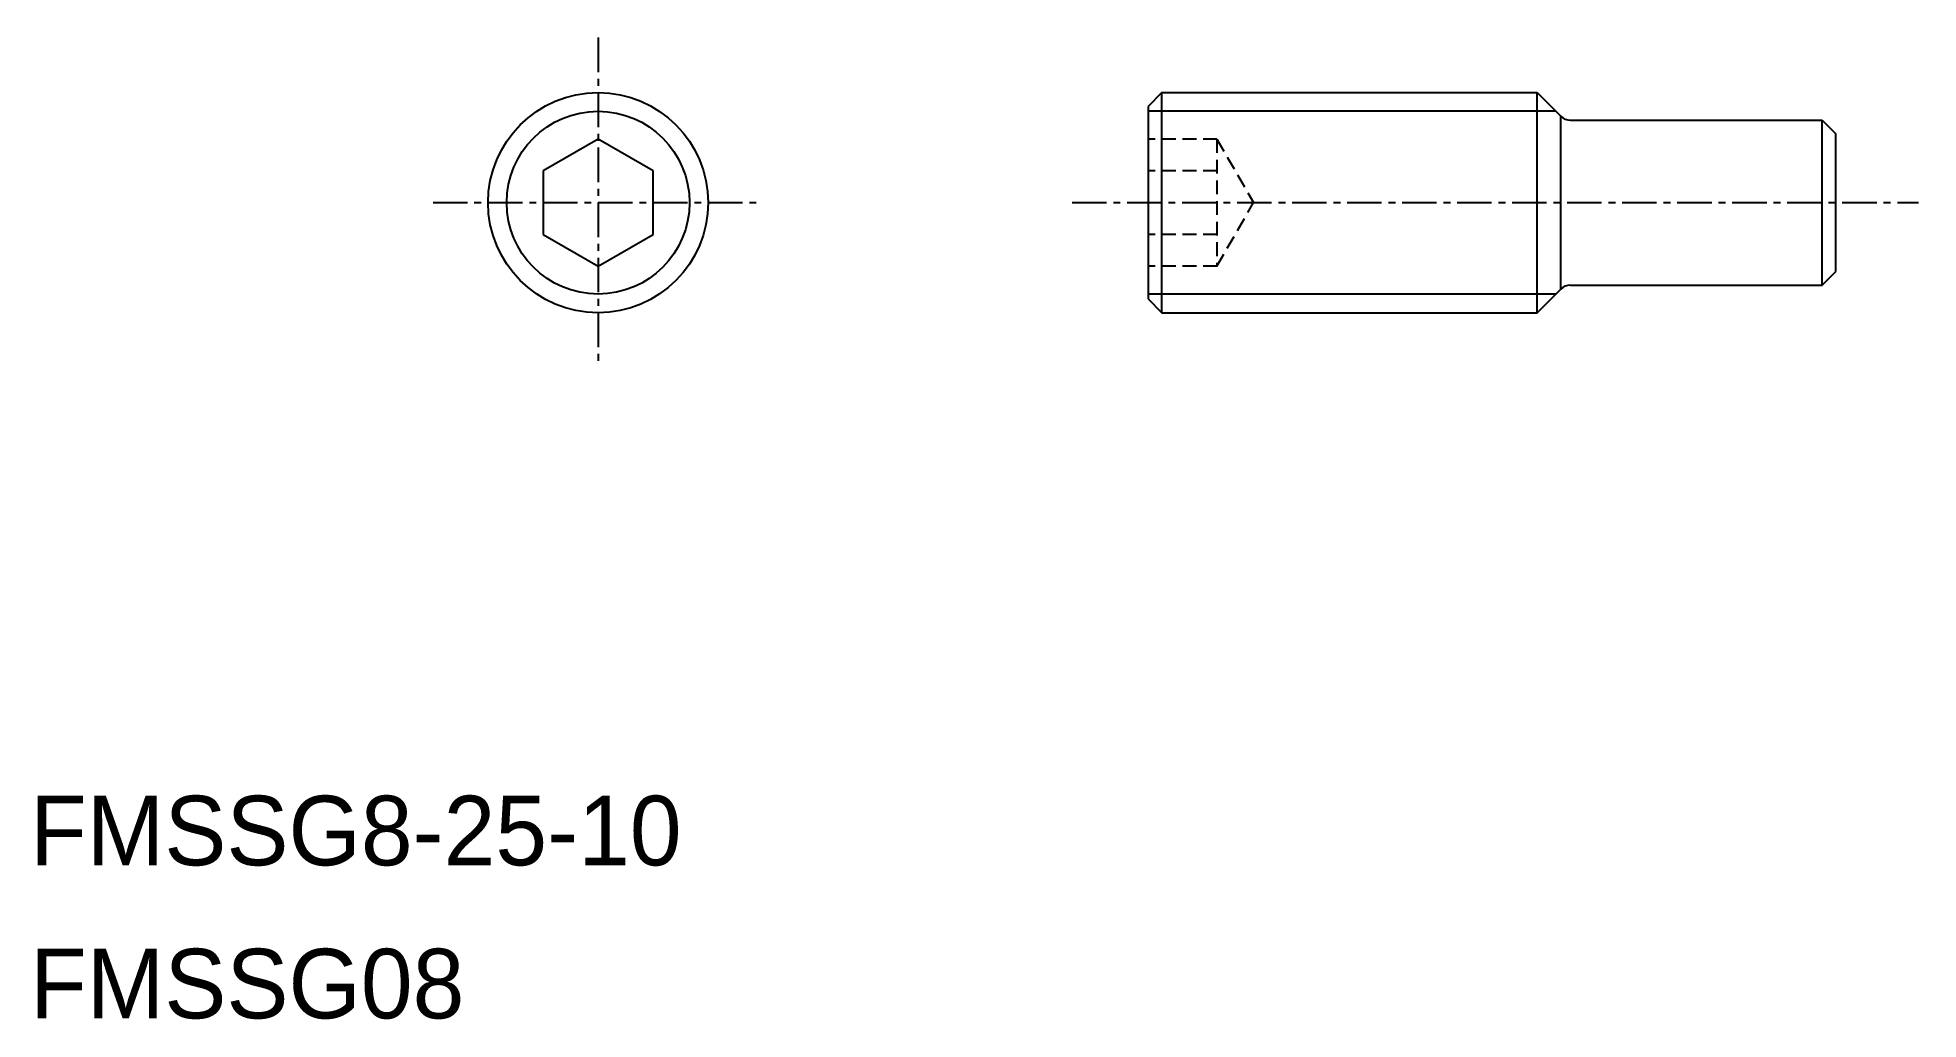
# Model space of a CAD drawing. Extents: x 6.1 to 74.4, y 17.9 to 53.6.
import ezdxf

# ---------------------------------------------------------------- set-up
doc = ezdxf.new("R2010")
doc.units = 0
doc.linetypes.add('CENTER', pattern=[2, 1.25, -0.25, 0.25, -0.25])
doc.linetypes.add('DASHED', pattern=[0.75, 0.5, -0.25])
doc.layers.get('0').update_dxf_attribs({"linetype": 'CONTINUOUS'})
doc.layers.add('CENTER', color=1, linetype='CENTER')

msp = doc.modelspace()

# ---------------------------------------------------------------- linework, layer by layer
at = {"color": 7, "linetype": 'CONTINUOUS'}
for p, q in [((46.949, 51.596), (46.449, 51.096)), ((46.949, 43.596), (46.949, 51.596)), ((46.949, 51.596), (60.595, 51.596)), ((60.595, 43.596), (60.595, 51.596)), ((60.595, 51.596), (61.449, 50.742)), ((46.449, 51.096), (46.449, 44.096)), ((61.449, 44.45), (61.449, 50.742)), ((61.802, 50.596), (70.949, 50.596)), ((70.949, 44.596), (70.949, 50.596)), ((70.949, 50.596), (71.449, 50.096)), ((71.449, 45.096), (71.449, 50.096)), ((26.449, 49.905), (24.449, 48.751)), ((28.449, 48.751), (26.449, 49.905)), ((24.449, 48.751), (24.449, 46.441)), ((28.449, 46.441), (28.449, 48.751)), ((24.449, 46.441), (26.449, 45.287)), ((26.449, 45.287), (28.449, 46.441)), ((60.595, 43.596), (61.449, 44.45)), ((61.802, 44.596), (70.949, 44.596)), ((70.949, 44.596), (71.449, 45.096)), ((46.449, 44.096), (46.949, 43.596)), ((46.949, 43.596), (60.595, 43.596))]:
    msp.add_line(p, q, dxfattribs=at)
at = {"color": 3, "linetype": 'CONTINUOUS'}
for p, q in [((61.272, 50.919), (46.449, 50.919)), ((61.272, 44.272), (46.449, 44.272))]:
    msp.add_line(p, q, dxfattribs=at)
at = {"color": 3, "linetype": 'DASHED'}
for p, q in [((48.949, 49.905), (46.449, 49.905)), ((48.949, 49.905), (50.282, 47.596)), ((48.949, 49.905), (48.949, 45.287)), ((48.949, 48.751), (46.449, 48.751)), ((48.949, 45.287), (50.282, 47.596)), ((48.949, 46.441), (46.449, 46.441)), ((48.949, 45.287), (46.449, 45.287))]:
    msp.add_line(p, q, dxfattribs=at)
at = {"color": 7, "linetype": 'CONTINUOUS'}
msp.add_circle((26.449, 47.596), 4, dxfattribs=at)
at = {"color": 3, "linetype": 'CONTINUOUS'}
msp.add_circle((26.449, 47.596), 3.323, dxfattribs=at)
at = {"color": 7, "linetype": 'CONTINUOUS'}
for centre, start, end in [((61.802, 51.096), 225, 270), ((61.802, 44.096), 90, 135)]:
    msp.add_arc(centre, 0.5, start, end, dxfattribs=at)
at = {"layer": 'CENTER', "color": 1, "linetype": 'CENTER'}
for p, q in [((26.449, 53.596), (26.449, 41.596)), ((20.449, 47.596), (32.449, 47.596)), ((43.684, 47.596), (74.449, 47.596))]:
    msp.add_line(p, q, dxfattribs=at)

# ---------------------------------------------------------------- texts
at = {"color": 7, "linetype": 'CONTINUOUS'}
for s, p in [('FMSSG8-25-10', (5.794, 23.506)), ('FMSSG08', (5.794, 17.942))]:
    msp.add_text(s, height=2.53, dxfattribs=at).set_placement(p)

doc.saveas('drawing.dxf')
